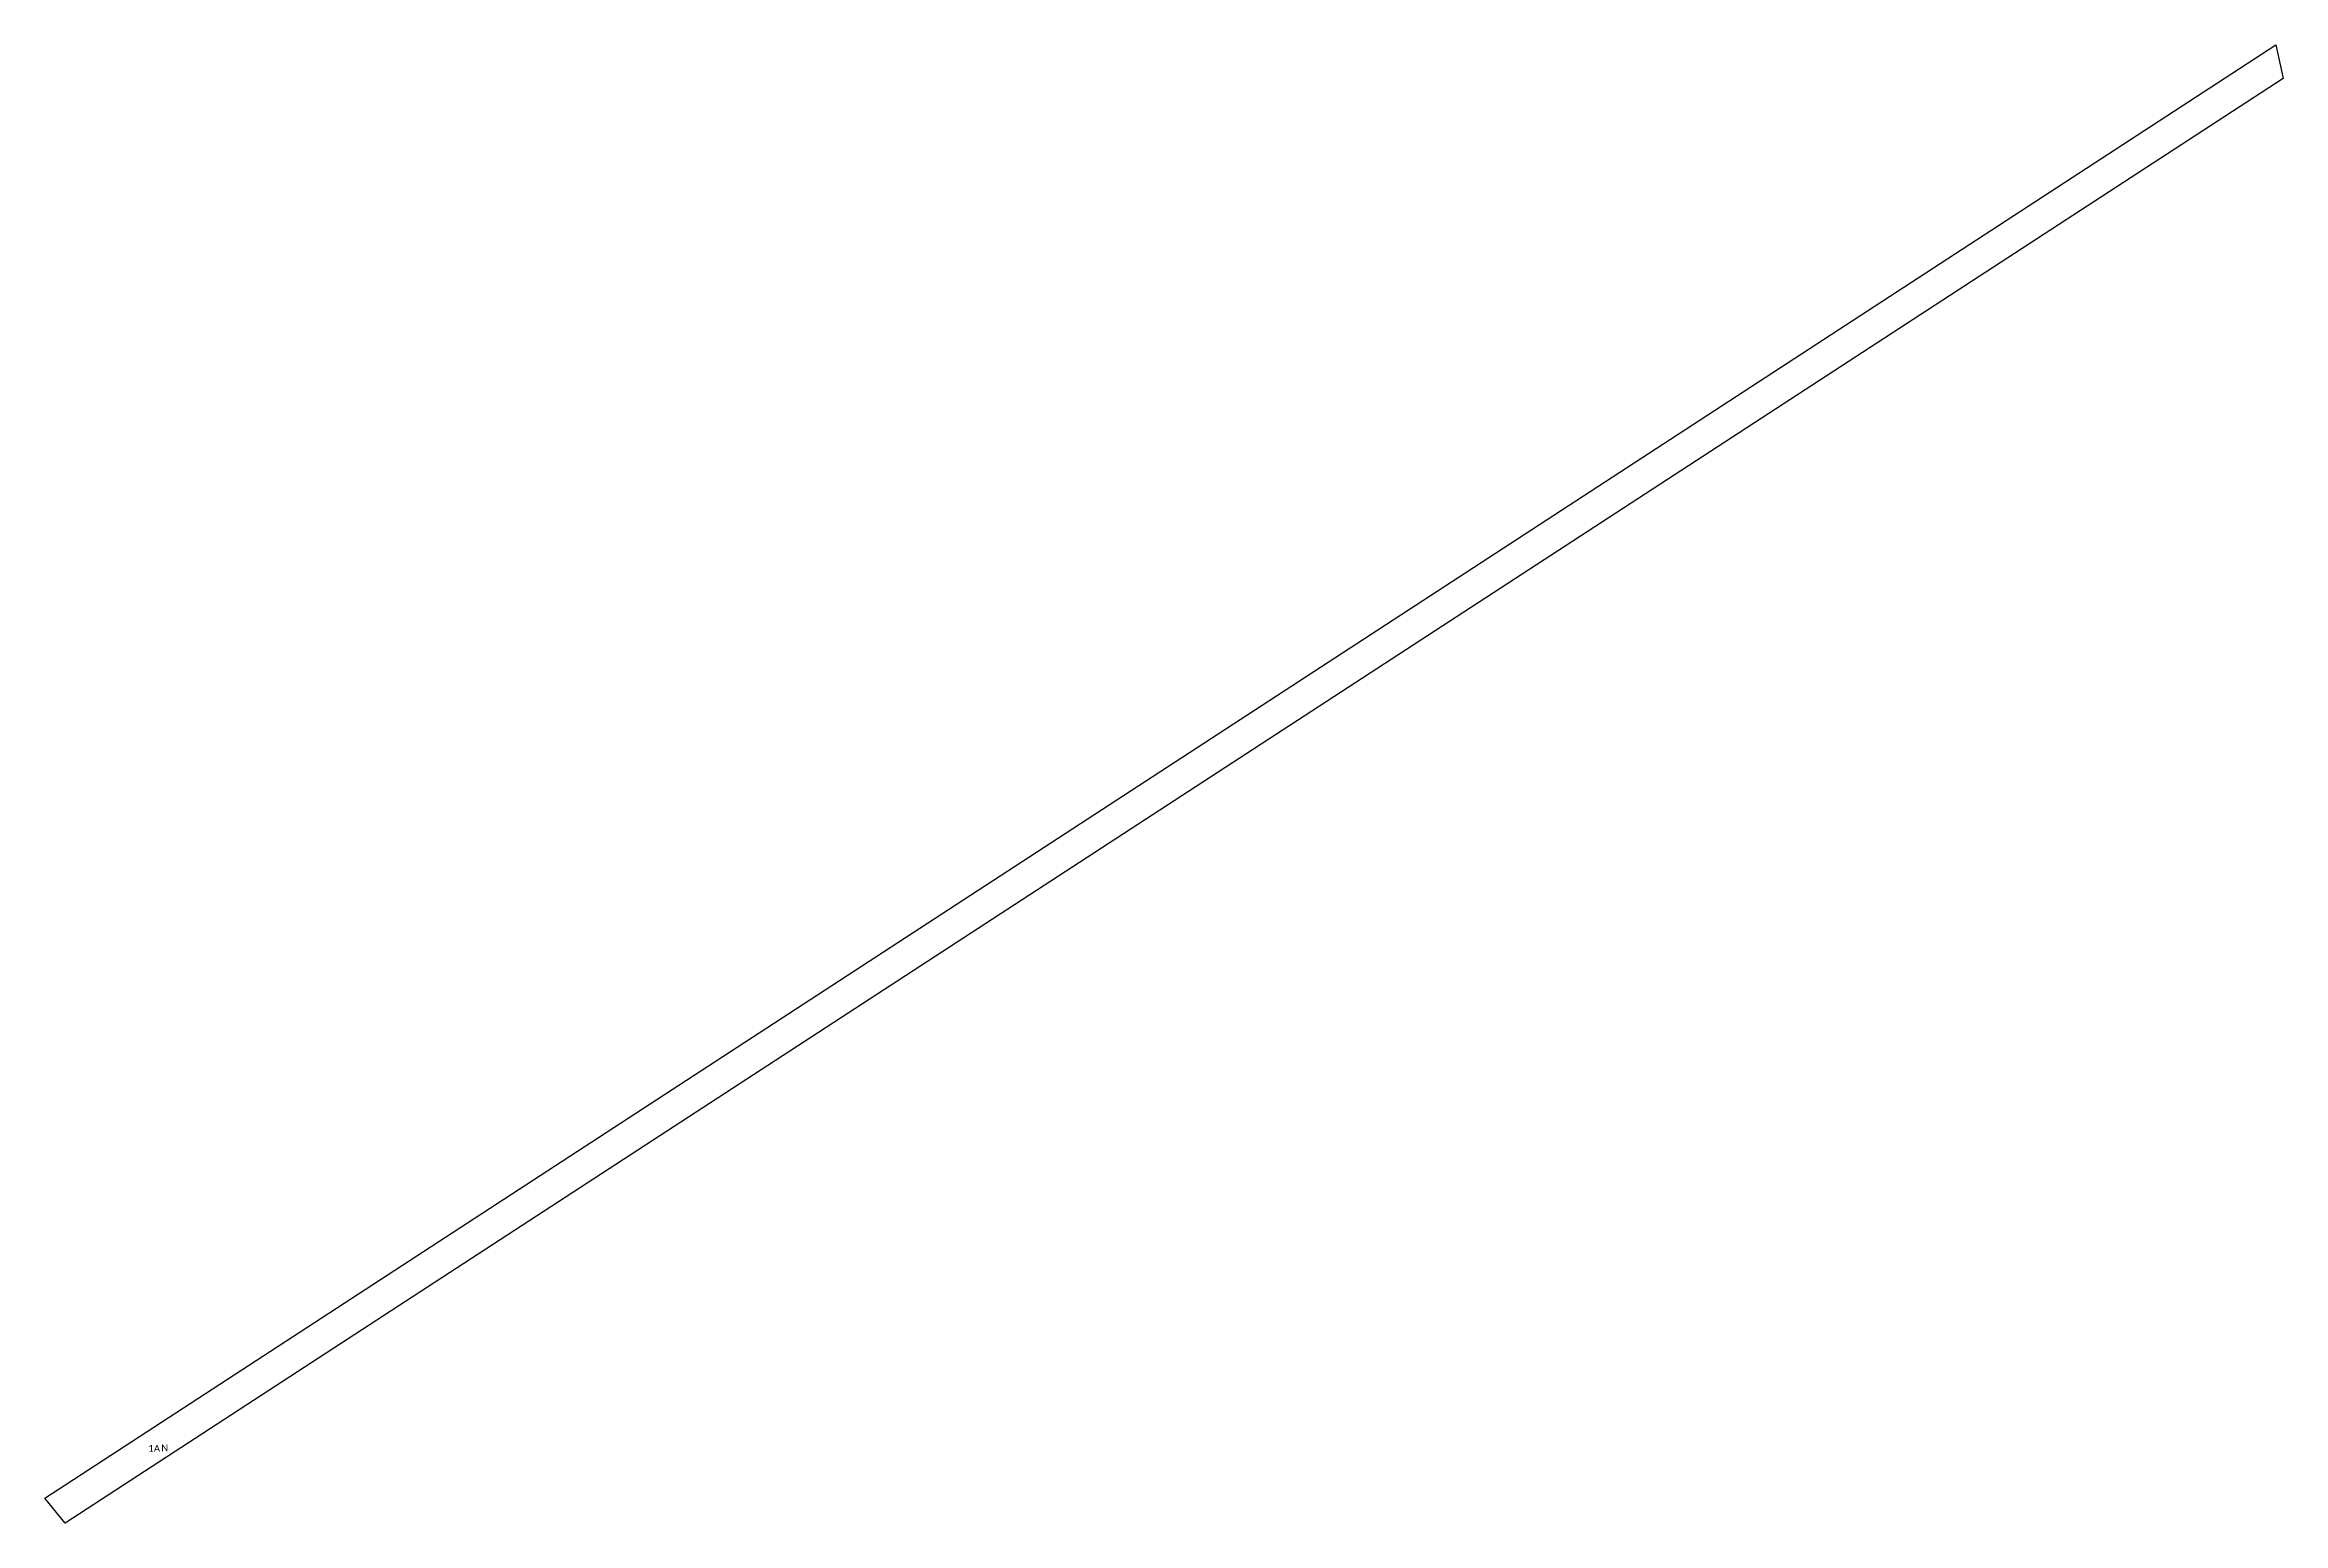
# Model space of a CAD drawing. Extents: x 613184 to 613509, y 647016 to 647231.
import ezdxf

# ---------------------------------------------------------------- set-up
doc = ezdxf.new("R2010")
doc.units = 0
for name, color, linetype in [('_CAT_FOL', 7, 'Continuous'), ('_IMPREJMUIT', 150, 'Continuous'), ('_NR_PARCELA', 50, 'Continuous'), ('_PARCELA_NOU_feb2025', 50, 'Continuous')]:
    doc.layers.add(name, color=color, linetype=linetype)
doc.styles.add('texte', font='')
doc.styles.get('texte').set_extended_font_data('Calibri')

msp = doc.modelspace()

# ---------------------------------------------------------------- linework, layer by layer
at = {"layer": '_PARCELA_NOU_feb2025'}
msp.add_lwpolyline([(613184.293, 647019.771), (613508.407, 647230.804), (613509.478, 647225.932), (613187.275, 647016.142)], close=True, dxfattribs=at)

# ---------------------------------------------------------------- texts
at = {"layer": '_CAT_FOL', "style": 'texte'}
msp.add_text('A', height=1, dxfattribs=at).set_placement((613200.145017845, 647026.510127662))
at = {"layer": '_IMPREJMUIT', "style": 'texte'}
msp.add_text('N', height=1, dxfattribs=at).set_placement((613201.212342256, 647026.592692647))
at = {"layer": '_NR_PARCELA', "style": 'texte'}
msp.add_text('1', height=1, dxfattribs=at).set_placement((613199.316806982, 647026.507335461))

doc.saveas('drawing.dxf')
